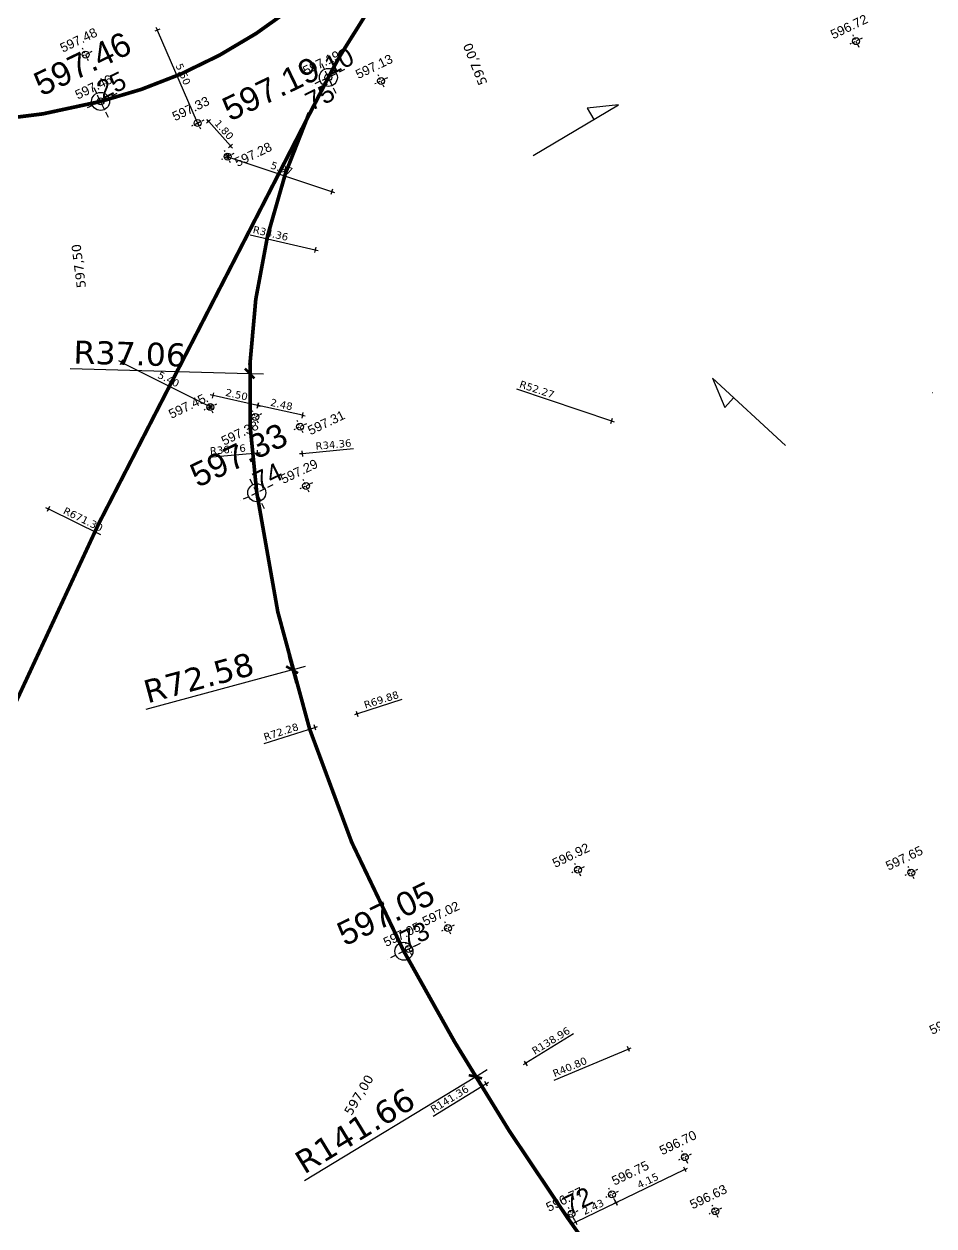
# Model space of a CAD drawing. Header units: metres. Extents: x 679716 to 681053, y 2749449 to 2750332.
# Drawn here: x 680448.7 to 680498, y 2749967.9 to 2750033.1 of the extents above; entities that cross this region are included whole.
import ezdxf
from ezdxf.enums import TextEntityAlignment as Align

# ---------------------------------------------------------------- set-up
doc = ezdxf.new("R2010")
doc.units = ezdxf.units.M
doc.header["$PDSIZE"] = -1
doc.linetypes.add('DASHEDX2', pattern=[1.5, 1, -0.5])
for name, color, linetype in [('01-TX-Altimetry 250 Topography', 51, 'Continuous'), ('01-TX-Length Dimensions 250', 80, 'Continuous'), ('01-TX-Level Main Dimensions 250', 152, 'Continuous'), ('01-TX-Level Secondary Dimensions 250', 10, 'Continuous'), ('01-TX-Main Altimetry 1000', 242, 'Continuous'), ('01-TX-Secondary Altimetry 1000', 152, 'Continuous'), ('01-TX-Secondary Dimensions 1000', 152, 'Continuous')]:
    doc.layers.add(name, color=color, linetype=linetype)
doc.layers.add('02-L-Main Axis', color=244, linetype='DASHEDX2', lineweight=50, true_color=0xa50029)
doc.layers.add('02-L-Secondary Axis', color=154, linetype='DASHEDX2', lineweight=50, true_color=0x0052a5)
doc.layers.add('02-L-Main Axis POINTS', color=242, linetype='DASHEDX2', lineweight=50)
doc.layers.add('02-L-Secondary Axis POINTS', color=152, linetype='DASHEDX2', lineweight=50)
doc.layers.add('03-BK-Arrow', color=153, linetype='Continuous', true_color=0x4491cf)
doc.styles.add('E100', font='verdana.ttf', dxfattribs={"height": 0.4})
doc.styles.add('E200', font='verdana.ttf', dxfattribs={"height": 1})
doc.styles.add('E500', font='verdana.ttf', dxfattribs={"height": 1.25})
doc.styles.get("Standard").update_dxf_attribs({"font": 'arial.ttf'})
doc.dimstyles.new('E1000', dxfattribs={"dimscale": 0.03, "dimtxt": 1.25, "dimasz": 1, "dimexe": 0.1, "dimexo": 1, "dimgap": 8, "dimtad": 1, "dimzin": 0, "dimdsep": 46, "dimtxsty": 'E500', "dimblk1": 'LINCOT500', "dimblk2": 'LINCOT500', "dimsah": 1, "dimcen": 0.1, "dimdle": 0.1, "dimse1": 1, "dimse2": 1, "dimclrt": 256, "dimazin": 0, "dimtfac": 0.015385, "dimtofl": 0, "dimtmove": 0, "dimatfit": 3, "dimldrblk": 'LINCOT500', "dimfxl": 1, "dimtolj": 1, "dimtzin": 0, "dimarcsym": 0})
doc.dimstyles.new('E250', dxfattribs={"dimscale": 0.03, "dimtxt": 0.4, "dimasz": 0.5, "dimexe": 0.1, "dimexo": 1, "dimgap": 4, "dimtad": 1, "dimzin": 0, "dimdsep": 46, "dimtxsty": 'E100', "dimblk1": 'LINCOT200', "dimblk2": 'LINCOT200', "dimsah": 1, "dimcen": 0.1, "dimdle": 0.1, "dimse1": 1, "dimse2": 1, "dimclrt": 256, "dimadec": 0, "dimazin": 0, "dimtfac": 0.015385, "dimtofl": 0, "dimtmove": 0, "dimatfit": 3, "dimldrblk": 'LINCOT200', "dimfxl": 1, "dimtolj": 1, "dimtzin": 0, "dimarcsym": 0})

# ---------------------------------------------------------------- blocks, each defined once
blk = doc.blocks.new('Cotes Altimetriques')
at = {"linetype": 'DASHEDX2', "ltscale": 0.5}
for points in [[(0, -1.5), (0, 1.5)], [(1.5, 0), (-1.5, 0)]]:
    blk.add_lwpolyline(points, dxfattribs=at)
blk.add_circle((0, 0), 0.75)
at = {"ltscale": 0.3}
blk.add_attdef('COTES', text='', height=2, dxfattribs=at).set_placement((0, 3.5), align=Align.MIDDLE)
blk = doc.blocks.new('*U452')
at = {"linetype": 'DASHEDX2', "ltscale": 0.5}
for points in [[(1.5, 0), (-1.5, 0)], [(0, -1.5), (0, 1.5)]]:
    blk.add_lwpolyline(points, dxfattribs=at)
blk.add_circle((0, 0), 0.75)
at = {"ltscale": 0.3}
blk.add_attdef('COTES', text='', height=2, dxfattribs=at).set_placement((-4.56, -1.68), align=Align.MIDDLE)
blk = doc.blocks.new('*U340')
at = {"linetype": 'DASHEDX2', "ltscale": 0.5}
for points in [[(1.5, 0), (-1.5, 0)], [(0, -1.5), (0, 1.5)]]:
    blk.add_lwpolyline(points, dxfattribs=at)
blk.add_circle((0, 0), 0.75)
at = {"ltscale": 0.3}
blk.add_attdef('COTES', text='', height=2, dxfattribs=at).set_placement((5.21, -1.97), align=Align.MIDDLE)
blk = doc.blocks.new('*U453')
at = {"linetype": 'DASHEDX2', "ltscale": 0.5}
for points in [[(1.5, 0), (-1.5, 0)], [(0, -1.5), (0, 1.5)]]:
    blk.add_lwpolyline(points, dxfattribs=at)
blk.add_circle((0, 0), 0.75)
at = {"ltscale": 0.3}
blk.add_attdef('COTES', text='', height=2, dxfattribs=at).set_placement((-4.44, 2.34), align=Align.MIDDLE)
blk = doc.blocks.new('LINCOT200')
for p, q in [((0, -10), (0, 10)), ((0, 0), (10, 0))]:
    blk.add_line(p, q)
at = {"const_width": 1.88}
blk.add_lwpolyline([(3.5, -3.5), (-3.5, 3.5)], dxfattribs=at)
blk = doc.blocks.new('*D172')
at = {"layer": '01-TX-Length Dimensions 250', "color": 0, "lineweight": -2, "transparency": 16777216}
for p, q in [((680475.375, 2750013.319), (680480.526, 2750011.595)), ((680530.109, 2749995.009), (680530.115, 2749995.009)), ((680530.112, 2749995.006), (680530.112, 2749995.012))]:
    blk.add_line(p, q, dxfattribs=at)
at = {"layer": '01-TX-Length Dimensions 250', "color": 0, "lineweight": -2, "transparency": 16777216, "xscale": 0.015, "yscale": 0.015, "zscale": 0.015, "rotation": 341.5052018108047}
blk.add_blockref('LINCOT200', (680480.54, 2750011.591), dxfattribs=at)
at = {"layer": '01-TX-Length Dimensions 250', "transparency": 16777216, "insert": (680476.49, 2750013.292), "char_height": 0.4, "attachment_point": 5, "rotation": 341.5052, "style": 'E100'}
blk.add_mtext('\\A1;R52.27', dxfattribs=at)
blk = doc.blocks.new('*D173')
at = {"layer": '01-TX-Length Dimensions 250', "color": 0, "lineweight": -2, "transparency": 16777216}
for p, q in [((680519.063, 2749993.339), (680519.069, 2749993.339)), ((680519.066, 2749993.336), (680519.066, 2749993.342)), ((680477.418, 2749975.818), (680481.445, 2749977.512))]:
    blk.add_line(p, q, dxfattribs=at)
at = {"layer": '01-TX-Length Dimensions 250', "color": 0, "lineweight": -2, "transparency": 16777216, "xscale": 0.015, "yscale": 0.015, "zscale": 0.015, "rotation": 22.81617687527714}
blk.add_blockref('LINCOT200', (680481.459, 2749977.517), dxfattribs=at)
at = {"layer": '01-TX-Length Dimensions 250', "transparency": 16777216, "insert": (680478.273, 2749976.534), "char_height": 0.4, "attachment_point": 5, "rotation": 22.81618, "style": 'E100'}
blk.add_mtext('\\A1;R40.80', dxfattribs=at)
blk = doc.blocks.new('*D174')
at = {"layer": '01-TX-Length Dimensions 250', "color": 0, "lineweight": -2, "transparency": 16777216}
for p, q in [((680594.208, 2750049.585), (680594.214, 2750049.585)), ((680594.211, 2750049.582), (680594.211, 2750049.588)), ((680492.283, 2749953.664), (680495.914, 2749957.081))]:
    blk.add_line(p, q, dxfattribs=at)
at = {"layer": '01-TX-Length Dimensions 250', "color": 0, "lineweight": -2, "transparency": 16777216, "xscale": 0.015, "yscale": 0.015, "zscale": 0.015, "rotation": 43.26113911524751}
blk.add_blockref('LINCOT200', (680495.925, 2749957.091), dxfattribs=at)
at = {"layer": '01-TX-Length Dimensions 250', "transparency": 16777216, "insert": (680492.964, 2749954.755), "char_height": 0.4, "attachment_point": 5, "rotation": 43.26114, "style": 'E100'}
blk.add_mtext('\\A1;R134.96', dxfattribs=at)
blk = doc.blocks.new('*D338')
at = {"layer": '01-TX-Length Dimensions 250', "color": 0, "lineweight": -2, "transparency": 16777216}
blk.add_line((680458.685, 2750027.823), (680459.859, 2750026.504), dxfattribs=at)
at = {"layer": '01-TX-Length Dimensions 250', "color": 0, "lineweight": -2, "transparency": 16777216, "xscale": 0.015, "yscale": 0.015, "zscale": 0.015}
for p, rotation in [((680458.675, 2750027.834), 131.6769017173751), ((680459.869, 2750026.493), 311.6769017173752)]:
    blk.add_blockref('LINCOT200', p, dxfattribs=dict(at, rotation=rotation))
at = {"layer": '01-TX-Length Dimensions 250', "transparency": 16777216, "insert": (680459.518, 2750027.383), "char_height": 0.4, "attachment_point": 5, "rotation": 311.6769, "style": 'E100'}
blk.add_mtext('\\A1;1.80', dxfattribs=at)
blk = doc.blocks.new('*D342')
at = {"layer": '01-TX-Length Dimensions 250', "color": 0, "lineweight": -2, "transparency": 16777216}
blk.add_line((680452.842, 2750005.409), (680450.005, 2750006.794), dxfattribs=at)
at = {"layer": '01-TX-Length Dimensions 250', "color": 0, "lineweight": -2, "transparency": 16777216, "xscale": 0.015, "yscale": 0.015, "zscale": 0.015, "rotation": 153.9730183092248}
blk.add_blockref('LINCOT200', (680449.991, 2750006.801), dxfattribs=at)
at = {"layer": '01-TX-Length Dimensions 250', "transparency": 16777216, "insert": (680451.872, 2750006.248), "char_height": 0.4, "attachment_point": 5, "rotation": 333.97302, "style": 'E100'}
blk.add_mtext('\\A1;R671.30', dxfattribs=at)
blk = doc.blocks.new('*D430')
at = {"layer": '01-TX-Length Dimensions 250', "color": 0, "lineweight": -2, "transparency": 16777216}
blk.add_line((680494.185, 2750059.026), (680492.685, 2750061.729), dxfattribs=at)
at = {"layer": '01-TX-Length Dimensions 250', "color": 0, "lineweight": -2, "transparency": 16777216, "xscale": 0.015, "yscale": 0.015, "zscale": 0.015, "rotation": 119.0316294202706}
blk.add_blockref('LINCOT200', (680492.677, 2750061.742), dxfattribs=at)
at = {"layer": '01-TX-Length Dimensions 250', "transparency": 16777216, "insert": (680493.953, 2750060.12), "char_height": 0.4, "attachment_point": 5, "rotation": 299.03163, "style": 'E100'}
blk.add_mtext('\\A1;R76.36', dxfattribs=at)
blk = doc.blocks.new('*D442')
at = {"layer": '01-TX-Length Dimensions 250', "color": 0, "lineweight": -2, "transparency": 16777216}
blk.add_line((680478.478, 2749978.335), (680475.888, 2749976.74), dxfattribs=at)
at = {"layer": '01-TX-Length Dimensions 250', "color": 0, "lineweight": -2, "transparency": 16777216, "xscale": 0.015, "yscale": 0.015, "zscale": 0.015, "rotation": 211.618115761303}
blk.add_blockref('LINCOT200', (680475.875, 2749976.733), dxfattribs=at)
at = {"layer": '01-TX-Length Dimensions 250', "transparency": 16777216, "insert": (680477.247, 2749977.964), "char_height": 0.4, "attachment_point": 5, "rotation": 31.61812, "style": 'E100'}
blk.add_mtext('\\A1;R138.96', dxfattribs=at)
blk = doc.blocks.new('*D443')
at = {"layer": '01-TX-Length Dimensions 250', "color": 0, "lineweight": -2, "transparency": 16777216}
blk.add_line((680469.167, 2749996.471), (680466.747, 2749995.694), dxfattribs=at)
at = {"layer": '01-TX-Length Dimensions 250', "color": 0, "lineweight": -2, "transparency": 16777216, "xscale": 0.015, "yscale": 0.015, "zscale": 0.015, "rotation": 197.7995843431184}
blk.add_blockref('LINCOT200', (680466.733, 2749995.69), dxfattribs=at)
at = {"layer": '01-TX-Length Dimensions 250', "transparency": 16777216, "insert": (680468.05, 2749996.458), "char_height": 0.4, "attachment_point": 5, "rotation": 17.79958, "style": 'E100'}
blk.add_mtext('\\A1;R69.88', dxfattribs=at)
blk = doc.blocks.new('*D444')
at = {"layer": '01-TX-Length Dimensions 250', "color": 0, "lineweight": -2, "transparency": 16777216}
blk.add_line((680466.547, 2750010.079), (680463.768, 2750009.809), dxfattribs=at)
at = {"layer": '01-TX-Length Dimensions 250', "color": 0, "lineweight": -2, "transparency": 16777216, "xscale": 0.015, "yscale": 0.015, "zscale": 0.015, "rotation": 185.5459691092165}
blk.add_blockref('LINCOT200', (680463.753, 2750009.807), dxfattribs=at)
at = {"layer": '01-TX-Length Dimensions 250', "transparency": 16777216, "insert": (680465.451, 2750010.302), "char_height": 0.4, "attachment_point": 5, "rotation": 5.54597, "style": 'E100'}
blk.add_mtext('\\A1;R34.36', dxfattribs=at)
blk = doc.blocks.new('*D445')
at = {"layer": '01-TX-Length Dimensions 250', "color": 0, "lineweight": -2, "transparency": 16777216}
for p, q in [((680460.927, 2750021.681), (680464.46, 2750020.865)), ((680497.95, 2750013.128), (680497.956, 2750013.128)), ((680497.953, 2750013.125), (680497.953, 2750013.131))]:
    blk.add_line(p, q, dxfattribs=at)
at = {"layer": '01-TX-Length Dimensions 250', "color": 0, "lineweight": -2, "transparency": 16777216, "xscale": 0.015, "yscale": 0.015, "zscale": 0.015, "rotation": 346.993715251075}
blk.add_blockref('LINCOT200', (680464.474, 2750020.861), dxfattribs=at)
at = {"layer": '01-TX-Length Dimensions 250', "transparency": 16777216, "insert": (680462.042, 2750021.76), "char_height": 0.4, "attachment_point": 5, "rotation": 346.99372, "style": 'E100'}
blk.add_mtext('\\A1;R34.36', dxfattribs=at)
blk = doc.blocks.new('*D446')
at = {"layer": '01-TX-Length Dimensions 250', "color": 0, "lineweight": -2, "transparency": 16777216}
for p, q in [((680484.268, 2750054.061), (680486.45, 2750051.225)), ((680529.73, 2749994.979), (680529.736, 2749994.979)), ((680529.733, 2749994.976), (680529.733, 2749994.982))]:
    blk.add_line(p, q, dxfattribs=at)
at = {"layer": '01-TX-Length Dimensions 250', "color": 0, "lineweight": -2, "transparency": 16777216, "xscale": 0.015, "yscale": 0.015, "zscale": 0.015, "rotation": 307.5792531196756}
blk.add_blockref('LINCOT200', (680486.459, 2750051.213), dxfattribs=at)
at = {"layer": '01-TX-Length Dimensions 250', "transparency": 16777216, "insert": (680485.18, 2750053.413), "char_height": 0.4, "attachment_point": 5, "rotation": 307.57925, "style": 'E100'}
blk.add_mtext('\\A1;R70.96', dxfattribs=at)
blk = doc.blocks.new('*U451')
at = {"linetype": 'DASHEDX2', "ltscale": 0.5}
for points in [[(1.5, 0), (-1.5, 0)], [(0, -1.5), (0, 1.5)]]:
    blk.add_lwpolyline(points, dxfattribs=at)
blk.add_circle((0, 0), 0.75)
at = {"ltscale": 0.3}
blk.add_attdef('COTES', text='', height=2, dxfattribs=at).set_placement((5.49, -1.67), align=Align.MIDDLE)
blk = doc.blocks.new('*U454')
at = {"linetype": 'DASHEDX2', "ltscale": 0.5}
for points in [[(1.5, 0), (-1.5, 0)], [(0, -1.5), (0, 1.5)]]:
    blk.add_lwpolyline(points, dxfattribs=at)
blk.add_circle((0, 0), 0.75)
at = {"ltscale": 0.3}
blk.add_attdef('COTES', text='', height=2, dxfattribs=at).set_placement((5.6, 2.45), align=Align.MIDDLE)
blk = doc.blocks.new('*D447')
at = {"layer": '01-TX-Length Dimensions 250', "color": 0, "lineweight": -2, "transparency": 16777216}
blk.add_line((680480.788, 2749969.18), (680484.498, 2749970.969), dxfattribs=at)
at = {"layer": '01-TX-Length Dimensions 250', "color": 0, "lineweight": -2, "transparency": 16777216, "xscale": 0.015, "yscale": 0.015, "zscale": 0.015}
for p, rotation in [((680484.512, 2749970.975), 25.73366105395884), ((680480.774, 2749969.174), 205.7336610539588)]:
    blk.add_blockref('LINCOT200', p, dxfattribs=dict(at, rotation=rotation))
at = {"layer": '01-TX-Length Dimensions 250', "transparency": 16777216, "insert": (680482.502, 2749970.367), "char_height": 0.4, "attachment_point": 5, "rotation": 25.73366, "style": 'E100'}
blk.add_mtext('\\A1;4.15', dxfattribs=at)
blk = doc.blocks.new('*D448')
at = {"layer": '01-TX-Length Dimensions 250', "color": 0, "lineweight": -2, "transparency": 16777216}
blk.add_line((680480.761, 2749969.167), (680478.597, 2749968.124), dxfattribs=at)
at = {"layer": '01-TX-Length Dimensions 250', "color": 0, "lineweight": -2, "transparency": 16777216, "xscale": 0.015, "yscale": 0.015, "zscale": 0.015}
for p, rotation in [((680480.774, 2749969.174), 25.73366105303982), ((680478.583, 2749968.118), 205.7336610530398)]:
    blk.add_blockref('LINCOT200', p, dxfattribs=dict(at, rotation=rotation))
at = {"layer": '01-TX-Length Dimensions 250', "transparency": 16777216, "insert": (680479.536, 2749968.942), "char_height": 0.4, "attachment_point": 5, "rotation": 25.73366, "style": 'E100'}
blk.add_mtext('\\A1;2.43', dxfattribs=at)
blk = doc.blocks.new('*D449')
at = {"layer": '01-TX-Length Dimensions 250', "color": 0, "lineweight": -2, "transparency": 16777216}
blk.add_line((680463.764, 2750011.894), (680461.367, 2750012.418), dxfattribs=at)
at = {"layer": '01-TX-Length Dimensions 250', "color": 0, "lineweight": -2, "transparency": 16777216, "xscale": 0.015, "yscale": 0.015, "zscale": 0.015}
for p, rotation in [((680461.352, 2750012.421), 167.661652069241), ((680463.778, 2750011.89), 347.661652069241)]:
    blk.add_blockref('LINCOT200', p, dxfattribs=dict(at, rotation=rotation))
at = {"layer": '01-TX-Length Dimensions 250', "transparency": 16777216, "insert": (680462.635, 2750012.477), "char_height": 0.4, "attachment_point": 5, "rotation": 347.66165, "style": 'E100'}
blk.add_mtext('\\A1;2.48', dxfattribs=at)
blk = doc.blocks.new('*D450')
at = {"layer": '01-TX-Length Dimensions 250', "color": 0, "lineweight": -2, "transparency": 16777216}
blk.add_line((680461.338, 2750012.429), (680458.921, 2750012.958), dxfattribs=at)
at = {"layer": '01-TX-Length Dimensions 250', "color": 0, "lineweight": -2, "transparency": 16777216, "xscale": 0.015, "yscale": 0.015, "zscale": 0.015}
for p, rotation in [((680458.906, 2750012.961), 167.6616520608658), ((680461.353, 2750012.426), 347.6616520608658)]:
    blk.add_blockref('LINCOT200', p, dxfattribs=dict(at, rotation=rotation))
at = {"layer": '01-TX-Length Dimensions 250', "transparency": 16777216, "insert": (680460.2, 2750013.014), "char_height": 0.4, "attachment_point": 5, "rotation": 347.66165, "style": 'E100'}
blk.add_mtext('\\A1;2.50', dxfattribs=at)
blk = doc.blocks.new('*D463')
at = {"layer": '01-TX-Length Dimensions 250', "color": 0, "lineweight": -2, "transparency": 16777216}
for p, q in [((680497.95, 2750013.128), (680497.956, 2750013.128)), ((680497.953, 2750013.125), (680497.953, 2750013.131)), ((680458.684, 2750009.612), (680461.324, 2750009.849))]:
    blk.add_line(p, q, dxfattribs=at)
at = {"layer": '01-TX-Length Dimensions 250', "color": 0, "lineweight": -2, "transparency": 16777216, "xscale": 0.015, "yscale": 0.015, "zscale": 0.015, "rotation": 5.116565672645069}
blk.add_blockref('LINCOT200', (680461.339, 2750009.85), dxfattribs=at)
at = {"layer": '01-TX-Length Dimensions 250', "transparency": 16777216, "insert": (680459.72, 2750010.035), "char_height": 0.4, "attachment_point": 5, "rotation": 5.11657, "style": 'E100'}
blk.add_mtext('\\A1;R36.76', dxfattribs=at)
blk = doc.blocks.new('*D464')
at = {"layer": '01-TX-Length Dimensions 250', "color": 0, "lineweight": -2, "transparency": 16777216}
for p, q in [((680533.267, 2750017.052), (680533.273, 2750017.052)), ((680533.27, 2750017.049), (680533.27, 2750017.055)), ((680461.694, 2749994.077), (680464.432, 2749994.955))]:
    blk.add_line(p, q, dxfattribs=at)
at = {"layer": '01-TX-Length Dimensions 250', "color": 0, "lineweight": -2, "transparency": 16777216, "xscale": 0.015, "yscale": 0.015, "zscale": 0.015, "rotation": 17.79635311650016}
blk.add_blockref('LINCOT200', (680464.446, 2749994.96), dxfattribs=at)
at = {"layer": '01-TX-Length Dimensions 250', "transparency": 16777216, "insert": (680462.61, 2749994.716), "char_height": 0.4, "attachment_point": 5, "rotation": 17.79635, "style": 'E100'}
blk.add_mtext('\\A1;R72.28', dxfattribs=at)
blk = doc.blocks.new('*D465')
at = {"layer": '01-TX-Length Dimensions 250', "color": 0, "lineweight": -2, "transparency": 16777216}
for p, q in [((680594.204, 2750049.582), (680594.21, 2750049.582)), ((680594.207, 2750049.579), (680594.207, 2750049.585)), ((680470.862, 2749973.865), (680473.723, 2749975.621))]:
    blk.add_line(p, q, dxfattribs=at)
at = {"layer": '01-TX-Length Dimensions 250', "color": 0, "lineweight": -2, "transparency": 16777216, "xscale": 0.015, "yscale": 0.015, "zscale": 0.015, "rotation": 31.54426804571916}
blk.add_blockref('LINCOT200', (680473.736, 2749975.629), dxfattribs=at)
at = {"layer": '01-TX-Length Dimensions 250', "transparency": 16777216, "insert": (680471.751, 2749974.796), "char_height": 0.4, "attachment_point": 5, "rotation": 31.54427, "style": 'E100'}
blk.add_mtext('\\A1;R141.36', dxfattribs=at)
blk = doc.blocks.new('*D513')
at = {"layer": '01-TX-Length Dimensions 250', "color": 0, "lineweight": -2, "transparency": 16777216}
blk.add_line((680459.725, 2750025.919), (680465.354, 2750024.035), dxfattribs=at)
at = {"layer": '01-TX-Length Dimensions 250', "color": 0, "lineweight": -2, "transparency": 16777216, "xscale": 0.015, "yscale": 0.015, "zscale": 0.015}
for p, rotation in [((680459.711, 2750025.923), 161.5005377343175), ((680465.368, 2750024.031), 341.5005377343176)]:
    blk.add_blockref('LINCOT200', p, dxfattribs=dict(at, rotation=rotation))
at = {"layer": '01-TX-Length Dimensions 250', "transparency": 16777216, "insert": (680462.644, 2750025.288), "char_height": 0.4, "attachment_point": 5, "rotation": 341.50054, "style": 'E100'}
blk.add_mtext('\\A1;5.97', dxfattribs=at)
blk = doc.blocks.new('*D514')
at = {"layer": '01-TX-Length Dimensions 250', "color": 0, "lineweight": -2, "transparency": 16777216}
blk.add_line((680458.085, 2750027.757), (680455.909, 2750032.773), dxfattribs=at)
at = {"layer": '01-TX-Length Dimensions 250', "color": 0, "lineweight": -2, "transparency": 16777216, "xscale": 0.015, "yscale": 0.015, "zscale": 0.015}
for p, rotation in [((680455.903, 2750032.787), 113.4513354823884), ((680458.091, 2750027.743), 293.4513354823884)]:
    blk.add_blockref('LINCOT200', p, dxfattribs=dict(at, rotation=rotation))
at = {"layer": '01-TX-Length Dimensions 250', "transparency": 16777216, "insert": (680457.298, 2750030.395), "char_height": 0.4, "attachment_point": 5, "rotation": 293.45134, "style": 'E100'}
blk.add_mtext('\\A1;5.50', dxfattribs=at)
blk = doc.blocks.new('*D520')
at = {"layer": '01-TX-Length Dimensions 250', "color": 0, "lineweight": -2, "transparency": 16777216}
blk.add_line((680458.756, 2750012.344), (680453.962, 2750014.764), dxfattribs=at)
at = {"layer": '01-TX-Length Dimensions 250', "color": 0, "lineweight": -2, "transparency": 16777216, "xscale": 0.015, "yscale": 0.015, "zscale": 0.015}
for p, rotation in [((680453.949, 2750014.771), 153.2135086193528), ((680458.77, 2750012.338), 333.2135086193529)]:
    blk.add_blockref('LINCOT200', p, dxfattribs=dict(at, rotation=rotation))
at = {"layer": '01-TX-Length Dimensions 250', "transparency": 16777216, "insert": (680456.507, 2750013.847), "char_height": 0.4, "attachment_point": 5, "rotation": 333.21351, "style": 'E100'}
blk.add_mtext('\\A1;5.40', dxfattribs=at)
blk = doc.blocks.new('*U1038')
at = {"linetype": 'DASHEDX2', "ltscale": 0.5}
for points in [[(0, -1.5), (0, 1.5)], [(1.5, 0), (-1.5, 0)]]:
    blk.add_lwpolyline(points, dxfattribs=at)
blk.add_circle((0, 0), 0.75)
at = {"ltscale": 0.3}
blk.add_attdef('COTES', text='', height=2, dxfattribs=at).set_placement((-4.73, 1.23), align=Align.MIDDLE)
blk = doc.blocks.new('LINCOT500')
for p, q in [((0, -25), (0, 25)), ((0, 0), (25, 0))]:
    blk.add_line(p, q)
at = {"const_width": 4.69}
blk.add_lwpolyline([(8.8, -8.8), (-8.8, 8.8)], dxfattribs=at)
blk = doc.blocks.new('*D1066')
at = {"layer": '01-TX-Secondary Dimensions 1000', "color": 0, "lineweight": -2, "transparency": 16777216}
for p, q in [((680594.204, 2750049.582), (680594.21, 2750049.582)), ((680594.207, 2750049.579), (680594.207, 2750049.585)), ((680463.874, 2749970.371), (680473.125, 2749975.993))]:
    blk.add_line(p, q, dxfattribs=at)
at = {"layer": '01-TX-Secondary Dimensions 1000', "color": 0, "lineweight": -2, "transparency": 16777216, "xscale": 0.03, "yscale": 0.03, "zscale": 0.03, "rotation": 31.28950796799441}
blk.add_blockref('LINCOT500', (680473.151, 2749976.009), dxfattribs=at)
at = {"layer": '01-TX-Secondary Dimensions 1000', "transparency": 16777216, "insert": (680466.618, 2749973.08), "char_height": 1.25, "attachment_point": 5, "rotation": 31.28951, "style": 'E500'}
blk.add_mtext('\\A1;R141.66', dxfattribs=at)
blk = doc.blocks.new('*D1067')
at = {"layer": '01-TX-Secondary Dimensions 1000', "color": 0, "lineweight": -2, "transparency": 16777216}
for p, q in [((680533.266, 2750017.052), (680533.272, 2750017.052)), ((680533.269, 2750017.049), (680533.269, 2750017.055)), ((680455.289, 2749995.944), (680463.179, 2749998.079))]:
    blk.add_line(p, q, dxfattribs=at)
at = {"layer": '01-TX-Secondary Dimensions 1000', "color": 0, "lineweight": -2, "transparency": 16777216, "xscale": 0.03, "yscale": 0.03, "zscale": 0.03, "rotation": 15.14605414595247}
blk.add_blockref('LINCOT500', (680463.207, 2749998.087), dxfattribs=at)
at = {"layer": '01-TX-Secondary Dimensions 1000', "transparency": 16777216, "insert": (680458.145, 2749997.643), "char_height": 1.25, "attachment_point": 5, "rotation": 15.14605, "style": 'E500'}
blk.add_mtext('\\A1;R72.58', dxfattribs=at)
blk = doc.blocks.new('*D1068')
at = {"layer": '01-TX-Secondary Dimensions 1000', "color": 0, "lineweight": -2, "transparency": 16777216}
for p, q in [((680451.174, 2750014.429), (680460.876, 2750014.159)), ((680497.95, 2750013.128), (680497.956, 2750013.128)), ((680497.953, 2750013.125), (680497.953, 2750013.131))]:
    blk.add_line(p, q, dxfattribs=at)
at = {"layer": '01-TX-Secondary Dimensions 1000', "color": 0, "lineweight": -2, "transparency": 16777216, "xscale": 0.03, "yscale": 0.03, "zscale": 0.03, "rotation": 358.4070551362251}
blk.add_blockref('LINCOT500', (680460.906, 2750014.158), dxfattribs=at)
at = {"layer": '01-TX-Secondary Dimensions 1000', "transparency": 16777216, "insert": (680454.403, 2750015.231), "char_height": 1.25, "attachment_point": 5, "rotation": 358.40706, "style": 'E500'}
blk.add_mtext('\\A1;R37.06', dxfattribs=at)
blk = doc.blocks.new('Sec Axes Points')
at = {"layer": '02-L-Secondary Axis POINTS'}
for p in [(681464.134, 2750028.289), (681461.293, 2750007.688), (681469.276, 2749982.8), (681478.118, 2749968.397)]:
    blk.add_point(p, dxfattribs=at)
for s, p in [('75', (681464.234, 2750028.389)), ('74', (681461.393, 2750007.788)), ('73', (681469.376, 2749982.9)), ('72', (681478.218, 2749968.497))]:
    blk.add_text(s, height=1, rotation=26, dxfattribs=at).set_placement(p)
blk = doc.blocks.new('Main Axes points')
at = {"layer": '02-L-Main Axis POINTS'}
for p in [(680465.174, 2750030.221), (680452.821, 2750028.918)]:
    blk.add_point(p, dxfattribs=at)
for s, p in [('10', (680465.274, 2750030.321)), ('25', (680452.921, 2750029.018))]:
    blk.add_text(s, height=1, rotation=26, dxfattribs=at).set_placement(p)
blk = doc.blocks.new('ARROW')
blk.add_lwpolyline([(-6.52, -16.71), (0, 0), (-4.1, -3.99), (-1.89, -4.85)])

msp = doc.modelspace()

# ---------------------------------------------------------------- linework, layer by layer
at = {"layer": '02-L-Main Axis', "const_width": 0.2, "flags": 128}
for points in [[(680049.101, 2749829.341), (680077.819, 2749843.182, -0.040128), (680142.081, 2749868.027), (680210.504, 2749888.507, -0.062489), (680267.318, 2749898.019), (680346.177, 2749901.29, 0.061742), (680375.136, 2749906.106, 0.080849), (680402.883, 2749920.005, 0.143294), (680430.799, 2749956.129, -0.030569), (680465.174, 2750030.221, -0.009319), (680465.83, 2750031.43, -0.202468), (680511.139, 2750066.285), (680570.978, 2750081.959)], [(680480.107, 2750049.37), (680464.898, 2750035.429, -0.124396), (680452.821, 2750028.918, -0.175325), (680427.857, 2750031.213), (680396.294, 2750045.667, 0.11354), (680369.37, 2750051.22, 0.11192), (680336.562, 2750040.997, 0.156836), (680286.94, 2749988.52), (680252.089, 2749915.528)]]:
    msp.add_lwpolyline(points, format="xyb", dxfattribs=at)
at = {"layer": '02-L-Secondary Axis', "const_width": 0.2, "flags": 128}
msp.add_lwpolyline([(680497.522, 2749942.6), (680481.271, 2749964.065, -0.009457), (680478.118, 2749968.397, -0.029852), (680469.276, 2749982.8, -0.090768), (680461.293, 2750007.688, -0.143153), (680464.134, 2750028.289, -0.143153)], format="xyb", dxfattribs=at)

# ---------------------------------------------------------------- block references
at = {"layer": '01-TX-Level Main Dimensions 250', "ltscale": 0.3, "xscale": 0.25, "yscale": 0.25, "zscale": 0.25, "rotation": 25.73366104797413}
for p, values in [((680465.174, 2750030.221), {'COTES': '597.19'}), ((680452.821, 2750028.918), {'COTES': '597.46'})]:
    msp.add_blockref('Cotes Altimetriques', p, dxfattribs=at).add_auto_attribs(values)
at = {"layer": '01-TX-Level Secondary Dimensions 250', "ltscale": 0.3, "xscale": 0.25, "yscale": 0.25, "zscale": 0.25, "rotation": 25.73366104797413}
for name, p, values in [('Cotes Altimetriques', (680493.797, 2750032.187), {'COTES': '596.72'}), ('Cotes Altimetriques', (680452.006, 2750031.461), {'COTES': '597.48'}), ('Cotes Altimetriques', (680468.036, 2750030.027), {'COTES': '597.13'}), ('Cotes Altimetriques', (680458.091, 2750027.743), {'COTES': '597.33'}), ('*U340', (680459.711, 2750025.923), {'COTES': '597.28'}), ('*U453', (680458.77, 2750012.338), {'COTES': '597.45'}), ('*U452', (680461.217, 2750011.802), {'COTES': '597.38'}), ('*U451', (680463.643, 2750011.272), {'COTES': '597.31'}), ('Cotes Altimetriques', (680463.968, 2750008.061), {'COTES': '597.29'}), ('Cotes Altimetriques', (680478.71, 2749987.235), {'COTES': '596.92'}), ('Cotes Altimetriques', (680496.789, 2749987.082), {'COTES': '597.65'}), ('Cotes Altimetriques', (680471.658, 2749984.075), {'COTES': '597.02'}), ('Cotes Altimetriques', (680469.542, 2749982.942), {'COTES': '597.05'}), ('Cotes Altimetriques', (680499.159, 2749978.177), {'COTES': '597.62'}), ('Cotes Altimetriques', (680484.512, 2749971.644), {'COTES': '596.70'}), ('*U454', (680480.556, 2749969.626), {'COTES': '596.75'}), ('Cotes Altimetriques', (680478.365, 2749968.57), {'COTES': '596.77'}), ('Cotes Altimetriques', (680486.163, 2749968.71), {'COTES': '596.63'})]:
    msp.add_blockref(name, p, dxfattribs=at).add_auto_attribs(values)
at = {"layer": '01-TX-Main Altimetry 1000', "ltscale": 0.3, "xscale": 0.65, "yscale": 0.65, "zscale": 0.65, "rotation": 25.73366104797413}
for name, p, values in [('Cotes Altimetriques', (680452.821, 2750028.918), {'COTES': '597.46'}), ('*U1038', (680465.174, 2750030.221), {'COTES': '597.19'})]:
    msp.add_blockref(name, p, dxfattribs=at).add_auto_attribs(values)
at = {"layer": '01-TX-Secondary Altimetry 1000', "ltscale": 0.3, "xscale": 0.65, "yscale": 0.65, "zscale": 0.65, "rotation": 25.73366104797413}
for p, values in [((680461.293, 2750007.688), {'COTES': '597.33'}), ((680469.271, 2749982.812), {'COTES': '597.05'})]:
    msp.add_blockref('Cotes Altimetriques', p, dxfattribs=at).add_auto_attribs(values)
at = {"layer": '02-L-Main Axis POINTS'}
msp.add_blockref('Main Axes points', (0, 0), dxfattribs=at)
at = {"layer": '02-L-Secondary Axis POINTS'}
msp.add_blockref('Sec Axes Points', (-1000, 0), dxfattribs=at)
at = {"layer": '03-BK-Arrow', "xscale": 0.3, "yscale": 0.3, "zscale": 0.03}
for p, rotation in [((680480.911, 2750028.736, 0), 322.0234970433005), ((680486.008, 2750013.903, 0), 68.60331009516726)]:
    msp.add_blockref('ARROW', p, dxfattribs=dict(at, rotation=rotation))

# ---------------------------------------------------------------- texts
at = {"layer": '01-TX-Altimetry 250 Topography', "ltscale": 0.3, "char_height": 0.5, "attachment_point": 1, "style": 'E200'}
for s, insert, rotation in [('\\pxt1;597,00', (680473.342, 2750029.731), 111.50984), ('597,50', (680451.533, 2750018.764), 97.16044), ('597,00', (680465.993, 2749974.12), 59.13194)]:
    msp.add_mtext_dynamic_manual_height_columns(s, width=6.56735, gutter_width=2, heights=[0], dxfattribs=dict(at, insert=insert, rotation=rotation))

# ---------------------------------------------------------------- dimensions: what is measured, and where the dimension line sits
at = {"layer": '01-TX-Length Dimensions 250'}
for center, mpoint, picture, middle in [((680529.733, 2749994.979), (680492.677, 2750061.742), '*D430', (680493.666, 2750059.961)), ((680529.733, 2749994.979), (680486.459, 2750051.213), '*D446', (680484.92, 2750053.213)), ((680594.207, 2750049.582), (680473.736, 2749975.629), '*D465', (680471.922, 2749974.516)), ((680594.209, 2750049.584), (680475.875, 2749976.733), '*D442', (680477.419, 2749977.683)), ((680594.211, 2750049.585), (680495.925, 2749957.091), '*D174', (680493.189, 2749954.516)), ((680497.953, 2750013.128), (680464.474, 2750020.861), '*D445', (680461.968, 2750021.44)), ((680533.27, 2750017.052), (680464.446, 2749994.96), '*D464', (680462.711, 2749994.403)), ((680533.27, 2750017.052), (680466.733, 2749995.69), '*D443', (680468.151, 2749996.145)), ((680530.112, 2749995.009), (680480.54, 2750011.591), '*D172', (680476.386, 2750012.98)), ((680497.953, 2750013.128), (680461.339, 2750009.85), '*D463', (680459.749, 2750009.707)), ((680497.953, 2750013.128), (680463.753, 2750009.807), '*D444', (680465.483, 2750009.975)), ((681053.216, 2749712.237), (680449.991, 2750006.801), '*D342', (680451.728, 2750005.953)), ((680519.066, 2749993.339), (680481.459, 2749977.517), '*D173', (680478.401, 2749976.231))]:
    dim = msp.add_radius_dim(center=center, mpoint=mpoint, dimstyle='E250', dxfattribs=at)
    dim.commit()
    dim.dimension.update_dxf_attribs({"geometry": picture, "text_midpoint": middle, "dimtype": 164})
for p1, p2, distance, picture, middle in [((680458.091, 2750027.743), (680455.903, 2750032.787), 0, '*D514', (680457.298, 2750030.395)), ((680458.304, 2750027.504), (680459.498, 2750026.163), 0.497, '*D338', (680459.518, 2750027.383)), ((680459.711, 2750025.923), (680465.368, 2750024.031), 0, '*D513', (680462.644, 2750025.288)), ((680458.77, 2750012.338), (680453.949, 2750014.771), 0, '*D520', (680456.507, 2750013.847)), ((680461.2166, 2750011.8023), (680458.7696, 2750012.3375), -0.6384, '*D450', (680460.1997, 2750013.0143)), ((680463.643, 2750011.272), (680461.217, 2750011.802), -0.633, '*D449', (680462.635, 2750012.477)), ((680480.556, 2749969.626), (680484.294, 2749971.428), -0.502, '*D447', (680482.502, 2749970.367)), ((680480.556, 2749969.626), (680478.365, 2749968.57), 0.502, '*D448', (680479.536, 2749968.942))]:
    dim = msp.add_aligned_dim(p1=p1, p2=p2, distance=distance, dimstyle='E250', dxfattribs=at)
    dim.commit()
    dim.dimension.update_dxf_attribs({"geometry": picture, "text_midpoint": middle})
at = {"layer": '01-TX-Secondary Dimensions 1000'}
for center, mpoint, picture, middle in [((680594.207, 2750049.582), (680473.151, 2749976.009), '*D1066', (680467.08, 2749972.32)), ((680533.269, 2750017.052), (680463.207, 2749998.087), '*D1067', (680458.379, 2749996.78)), ((680497.953, 2750013.128), (680460.906, 2750014.158), '*D1068', (680454.379, 2750014.34))]:
    dim = msp.add_radius_dim(center=center, mpoint=mpoint, dimstyle='E1000', dxfattribs=at)
    dim.commit()
    dim.dimension.update_dxf_attribs({"geometry": picture, "text_midpoint": middle, "dimtype": 164})

doc.saveas('drawing.dxf')
